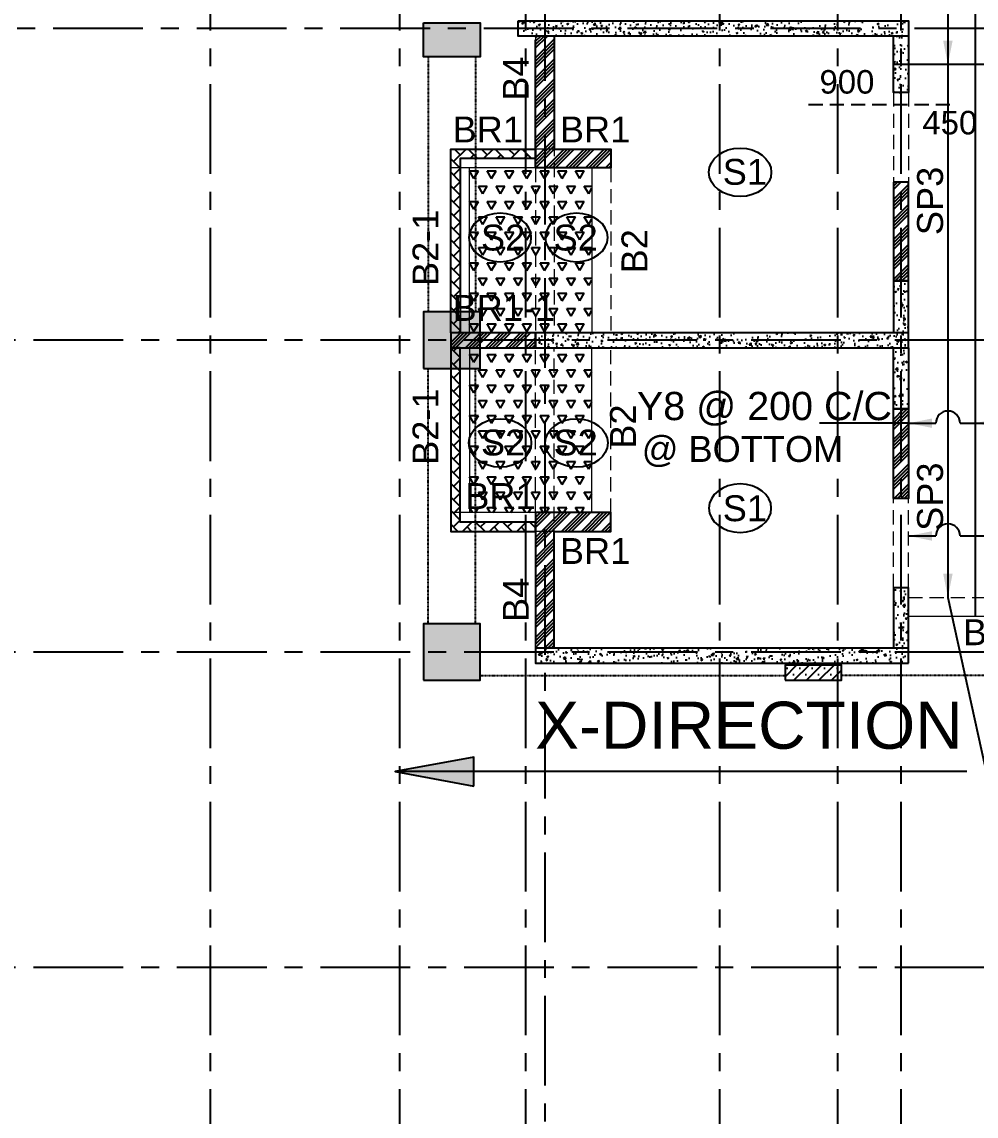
# Model space of a CAD drawing. Header units: inches. Extents: x -1898 to 127651, y -195120 to -109120.
# Drawn here: x 23325 to 33456, y -177431 to -165813 of the extents above; entities that cross this region are included whole.
import ezdxf

# ---------------------------------------------------------------- set-up
doc = ezdxf.new("R2010")
doc.units = ezdxf.units.IN
doc.header["$MEASUREMENT"] = 0
for name, pattern in [('CENTER', [50.8, 31.75, -6.35, 6.35, -6.35]), ('DASHED2', [9.525, 6.35, -3.175]), ('Hidden', [3, 2, -1])]:
    doc.linetypes.add(name, pattern=pattern)
for name, color, linetype in [('160 R.C. WALL HAT', 8, 'Continuous'), ('160 R.C.WALL', 6, 'Continuous'), ('2', 5, 'Continuous'), ('5', 2, 'Continuous'), ('AR-Column', 40, 'Continuous'), ('AR-Hidden', 251, 'DASHED2'), ('BAL. PARAPET WALL', 4, 'Continuous'), ('BEAM TEXT', 4, 'Continuous'), ('DIM', 251, 'Continuous'), ('GRID', 8, 'CENTER'), ('NON S.WALL HATCH', 8, 'Continuous'), ('NON STRUC R.C.WALL', 6, 'Continuous'), ('NON.STRUC.R.C.WALLS', 1, 'Continuous'), ('PARAPET WALL', 4, 'Continuous'), ('SLAB ARROW', 5, 'Continuous'), ('SLAB DIS', 32, 'Continuous'), ('SPANRAL BEAM', 3, 'Continuous'), ('SUNKEN', 8, 'Continuous')]:
    doc.layers.add(name, color=color, linetype=linetype)
for name, color, linetype, lineweight in [('BEAMS', 3, 'Continuous', 0), ('SLAB CIR', 1, 'Continuous', 25), ('SLAB REIN', 31, 'Continuous', 0), ('SLAB TXT', 3, 'Continuous', 0), ('TEXT1', 3, 'Continuous', 20)]:
    doc.layers.add(name, color=color, linetype=linetype, lineweight=lineweight)
doc.styles.add('T 200', font='sanss___.ttf')
doc.styles.add('T200', font='sanss___.ttf', dxfattribs={"height": 275})
doc.styles.add('T300', font='sanss___.ttf', dxfattribs={"height": 350})
pattern_1 = [(45, (2346260.05, -275504.5), (-106.066017, 106.066017), []), (45, (2346295.4, -275504.5), (-106.066017, 106.066017), []), (45, (2346330.76, -275504.5), (-106.066017, 106.066017), []), (45, (2346366.12, -275504.5), (-106.066017, 106.066017), [])]
pattern_2 = [(60, (2301842.9, -380682.11), (-93.75, 162.379763), [93.75, -93.75]), (120, (2301842.9, -380682.11), (-187.5, 1e-07), [93.75, -93.75]), (0, (2301796.02, -380600.92), (93.75, 162.379763), [93.75, -93.75])]
pattern_3 = [(50, (2207006.52, 66482.34), (179.315046, -15.688034), [18.75, -206.25]), (355, (2207006.52, 66482.34), (-34.687833, 188.048033), [15, -165]), (100.4514445, (2207021.47, 66481.03), (144.627212, 172.359998), [15.935048, -175.285528]), (46.1842, (2207006.52, 66532.34), (266.810333, -41.37982), [28.125, -309.375]), (96.635635, (2207028.76, 66528.9), (233.665486, 243.52965), [23.902586, -262.92844]), (351.184164, (2207006.52, 66532.34), (233.665486, 243.52965), [22.5, -247.5]), (21, (2207031.52, 66519.84), (149.226763, -100.654723), [18.75, -206.25]), (326, (2207031.52, 66519.84), (60.828833, 181.287511), [15, -165]), (71.451445, (2207043.96, 66511.45), (210.055594, 80.632788), [15.935047, -175.285528]), (37.5, (2207006.524, 66482.34), (3.0399638, 83.2234635), [0, -163, 0, -167.5, 0, -165.625]), (7.5, (2207006.52, 66482.34), (65.7673844, 98.602928), [0, -95.5, 0, -159.25, 0, -63.125]), (327.5, (2206950.774, 66482.34), (133.455609, -5.638718), [0, -62.5, 0, -195, 0, -258.75]), (317.5, (2206925.77, 66482.34), (145.7965423, 25.0262456), [0, -81.25, 0, -129.5, 0, -183.75])]
pattern_4 = [(50, (2184721.52, 77472.34), (179.315046, -15.688034), [18.75, -206.25]), (355, (2184721.52, 77472.34), (-34.687833, 188.048033), [15, -165]), (100.4514445, (2184736.47, 77471.03), (144.627212, 172.359998), [15.935048, -175.285528]), (46.1842, (2184721.52, 77522.34), (266.810333, -41.37982), [28.125, -309.375]), (96.635635, (2184743.76, 77518.9), (233.665486, 243.52965), [23.902586, -262.92844]), (351.184164, (2184721.52, 77522.34), (233.665486, 243.52965), [22.5, -247.5]), (21, (2184746.52, 77509.84), (149.226763, -100.654723), [18.75, -206.25]), (326, (2184746.52, 77509.84), (60.828833, 181.287511), [15, -165]), (71.451445, (2184758.96, 77501.45), (210.055594, 80.632788), [15.935047, -175.285528]), (37.5, (2184721.524, 77472.34), (3.0399638, 83.2234635), [0, -163, 0, -167.5, 0, -165.625]), (7.5, (2184721.52, 77472.34), (65.7673844, 98.602928), [0, -95.5, 0, -159.25, 0, -63.125]), (327.5, (2184665.774, 77472.34), (133.455609, -5.638718), [0, -62.5, 0, -195, 0, -258.75]), (317.5, (2184640.77, 77472.34), (145.7965423, 25.0262456), [0, -81.25, 0, -129.5, 0, -183.75])]
pattern_5 = [(45, (-131825.64, 75915.45), (-66.29126, 66.29126), []), (45, (-131759.35, 75915.45), (-66.29126, 66.29126), [0, -93.75])]

# ---------------------------------------------------------------- blocks, each defined once
blk = doc.blocks.new('A$C02A55DAE')
at = {"layer": 'NON S.WALL HATCH'}
h = blk.add_hatch(dxfattribs=at)
h.set_pattern_fill('SACNCR', color=256, scale=1000)
h.set_pattern_definition(pattern_5)
h.paths.add_polyline_path([(22427, -18480), (23027, -18480), (23027, -17880), (22427, -17880)])
h.paths.add_polyline_path([(22427, -15170), (23027, -15170), (23027, -14570), (22427, -14570)])
h.paths.add_polyline_path([(22427, -11500), (23027, -11500), (23027, -11860), (22427, -11860)])
h.paths.add_polyline_path([(34483, -18480), (33883, -18480), (33883, -17880), (34483, -17880)])
h.paths.add_polyline_path([(34483, -11260), (33883, -11260), (33883, -11860), (34483, -11860)])
edge = h.paths.add_edge_path()
edge.add_line((34435, -11860), (34435, -14570))
h = blk.add_hatch(dxfattribs=at)
h.set_pattern_fill('SACNCR', color=256, scale=1000)
h.set_pattern_definition(pattern_5)
h.paths.add_polyline_path([(26265, -18480), (26865, -18480), (26865, -18320), (26265, -18320)])
at = {"layer": 'AR-Column', "color": 4, "elevation": -29}
for points in [[(22427, -11500), (23027, -11500), (23027, -11860), (22427, -11860)], [(22427, -15170), (23027, -15170), (23027, -14570), (22427, -14570)], [(22427, -18480), (23027, -18480), (23027, -17880), (22427, -17880)], [(26265, -18480), (26865, -18480), (26865, -18320), (26265, -18320)]]:
    blk.add_lwpolyline(points, close=True, dxfattribs=at)
at = {"layer": 'AR-Hidden', "ltscale": 0.009}
for p, q in [((22475, -11860, -29), (22475, -14570, -29)), ((22980, -11860, -29), (22980, -14570, -29)), ((22475, -17880, -29), (22475, -15170, -29)), ((22980, -17880, -29), (22980, -15170, -29)), ((23027, -18430, -29), (26265, -18430, -29)), ((30102, -18430, -29), (26865, -18430, -29))]:
    blk.add_line(p, q, dxfattribs=at)

msp = doc.modelspace()

# ---------------------------------------------------------------- hatches: boundary and pattern name
at = {"layer": '160 R.C. WALL HAT'}
h = msp.add_hatch(dxfattribs=at)
h.set_pattern_fill('AR-CONC', color=256, scale=25)
h.set_pattern_definition([(50, (2207721.52, 69792.34), (179.315046, -15.688034), [18.75, -206.25]), (355, (2207721.52, 69792.34), (-34.687833, 188.048033), [15, -165]), (100.4514445, (2207736.47, 69791.03), (144.627212, 172.359998), [15.935048, -175.285528]), (46.1842, (2207721.52, 69842.34), (266.810333, -41.37982), [28.125, -309.375]), (96.635635, (2207743.76, 69838.9), (233.665486, 243.52965), [23.902586, -262.92844]), (351.184164, (2207721.52, 69842.34), (233.665486, 243.52965), [22.5, -247.5]), (21, (2207746.52, 69829.84), (149.226763, -100.654723), [18.75, -206.25]), (326, (2207746.52, 69829.84), (60.828833, 181.287511), [15, -165]), (71.451445, (2207758.96, 69821.45), (210.055594, 80.632788), [15.935047, -175.285528]), (37.5, (2207721.524, 69792.34), (3.0399638, 83.2234635), [0, -163, 0, -167.5, 0, -165.625]), (7.5, (2207721.52, 69792.34), (65.7673844, 98.602928), [0, -95.5, 0, -159.25, 0, -63.125]), (327.5, (2207665.774, 69792.34), (133.455609, -5.638718), [0, -62.5, 0, -195, 0, -258.75]), (317.5, (2207640.77, 69792.34), (145.7965423, 25.0262456), [0, -81.25, 0, -129.5, 0, -183.75])])
h.paths.add_polyline_path([(28592.4, -165803.5), (32737.4, -165803.5), (32737.4, -165963.5), (28592.4, -165963.5)])
h = msp.add_hatch(dxfattribs=at)
h.set_pattern_fill('AR-CONC', color=256, scale=25)
h.set_pattern_definition([(50, (2211706.52, 69192.34), (179.315046, -15.688034), [18.75, -206.25]), (355, (2211706.52, 69192.34), (-34.687833, 188.048033), [15, -165]), (100.4514445, (2211721.47, 69191.03), (144.627212, 172.359998), [15.935048, -175.285528]), (46.1842, (2211706.52, 69242.34), (266.810333, -41.37982), [28.125, -309.375]), (96.635635, (2211728.76, 69238.9), (233.665486, 243.52965), [23.902586, -262.92844]), (351.184164, (2211706.52, 69242.34), (233.665486, 243.52965), [22.5, -247.5]), (21, (2211731.52, 69229.84), (149.226763, -100.654723), [18.75, -206.25]), (326, (2211731.52, 69229.84), (60.828833, 181.287511), [15, -165]), (71.451445, (2211743.96, 69221.45), (210.055594, 80.632788), [15.935047, -175.285528]), (37.5, (2211706.524, 69192.34), (3.0399638, 83.2234635), [0, -163, 0, -167.5, 0, -165.625]), (7.5, (2211706.52, 69192.34), (65.7673844, 98.602928), [0, -95.5, 0, -159.25, 0, -63.125]), (327.5, (2211650.774, 69192.34), (133.455609, -5.638718), [0, -62.5, 0, -195, 0, -258.75]), (317.5, (2211625.77, 69192.34), (145.7965423, 25.0262456), [0, -81.25, 0, -129.5, 0, -183.75])])
h.paths.add_polyline_path([(32737.4, -165963.5), (32577.4, -165963.5), (32577.4, -166563.5), (32737.4, -166563.5)])
h = msp.add_hatch(dxfattribs=at)
h.set_pattern_fill('AR-CONC', color=256, scale=25)
h.set_pattern_definition(pattern_4)
h.paths.add_polyline_path([(32577.4, -168583.5), (32737.4, -168583.5), (32737.4, -169113.5), (32577.4, -169113.5)])
h = msp.add_hatch(dxfattribs=at)
h.set_pattern_fill('AR-CONC', color=256, scale=25)
h.set_pattern_definition(pattern_3)
h.paths.add_polyline_path([(32737.4, -169273.5), (32737.4, -169113.5), (28777.4, -169113.5), (28777.4, -169273.5)])
h = msp.add_hatch(dxfattribs=at)
h.set_pattern_fill('AR-CONC', color=256, scale=25)
h.set_pattern_definition(pattern_4)
h.paths.add_polyline_path([(32577.4, -169923.5), (32737.4, -169923.5), (32737.4, -169273.5), (32577.4, -169273.5)])
h = msp.add_hatch(dxfattribs=at)
h.set_pattern_fill('AR-CONC', color=256, scale=25)
h.set_pattern_definition(pattern_3)
h.paths.add_polyline_path([(32737.4, -171823.5), (32577.4, -171823.5), (32577.4, -172463.5), (32737.4, -172463.5)])
h = msp.add_hatch(dxfattribs=at)
h.set_pattern_fill('AR-CONC', color=256, scale=25)
h.set_pattern_definition(pattern_3)
h.paths.add_polyline_path([(32737.4, -172623.5), (32737.4, -172463.5), (28777.4, -172463.5), (28777.4, -172623.5)])
at = {"layer": '2'}
msp.add_hatch(color=1, dxfattribs=at).paths.add_polyline_path([(28123.5, -173927), (28123.5, -173620.1), (27288.8, -173773.5)])
at = {"layer": 'BAL. PARAPET WALL'}
h = msp.add_hatch(dxfattribs=at)
h.set_pattern_fill('AR-HBONE', color=256, style=0)
h.set_pattern_definition([(45, (-2097180.89, 327407.85), (1e-14, 143.684098), [304.8, -101.6]), (135, (-2097109.05, 327479.7), (1e-14, 143.684098), [304.8, -101.6])])
h.paths.add_polyline_path([(27977.4, -169113.5), (27877.4, -169113.5), (27877.4, -167163.5), (28777.4, -167163.5), (28777.4, -167263.5), (27977.4, -167263.5)])
h = msp.add_hatch(dxfattribs=at)
h.set_pattern_fill('AR-HBONE', color=256, style=0)
h.set_pattern_definition([(45, (-2097180.89, 327407.85), (1e-14, 143.684098), [304.8, -101.6]), (135, (-2097109.05, 327479.7), (1e-14, 143.684098), [304.8, -101.6])])
h.paths.add_polyline_path([(27977.4, -169273.5), (27877.4, -169273.5), (27877.4, -171223.5), (28777.4, -171223.5), (28777.4, -171123.5), (27977.4, -171123.5)])
at = {"layer": 'NON STRUC R.C.WALL'}
h = msp.add_hatch(dxfattribs=at)
h.set_pattern_fill('ANSI34', color=1, scale=200)
h.set_pattern_definition(pattern_1)
h.paths.add_polyline_path([(28977.4, -165963.5), (28777.4, -165963.5), (28777.4, -167363.5), (29577.4, -167363.5), (29577.4, -167163.5), (28977.4, -167163.5)])
h = msp.add_hatch(dxfattribs=at)
h.set_pattern_fill('ANSI34', color=1, scale=200)
h.set_pattern_definition(pattern_1)
h.paths.add_polyline_path([(32577.4, -167513.5), (32577.4, -168563.5), (32737.4, -168563.5), (32737.4, -167513.5)])
h = msp.add_hatch(dxfattribs=at)
h.set_pattern_fill('ANSI34', color=1, scale=200)
h.set_pattern_definition(pattern_1)
h.paths.add_polyline_path([(28777.4, -169273.5), (28777.4, -169113.5), (27877.4, -169113.5), (27877.4, -169273.5)])
h = msp.add_hatch(dxfattribs=at)
h.set_pattern_fill('ANSI34', color=1, scale=200)
h.set_pattern_definition(pattern_1)
h.paths.add_polyline_path([(32577.4, -170873.5), (32577.4, -169923.5), (32737.4, -169923.5), (32737.4, -170873.5)])
h = msp.add_hatch(dxfattribs=at)
h.set_pattern_fill('ANSI34', color=1, scale=200)
h.set_pattern_definition(pattern_1)
h.paths.add_polyline_path([(28977.4, -172463.5), (28777.4, -172463.5), (28777.4, -171023.5), (29577.4, -171023.5), (29577.4, -171223.5), (28977.4, -171223.5)])
at = {"layer": 'SUNKEN'}
h = msp.add_hatch(dxfattribs=at)
h.set_pattern_fill('TRIANG', color=256, scale=500)
h.set_pattern_definition(pattern_2)
h.paths.add_polyline_path([(28077.4, -167363.5), (29377.4, -167363.5), (29377.4, -169113.5), (28077.4, -169113.5)])
h = msp.add_hatch(dxfattribs=at)
h.set_pattern_fill('TRIANG', color=256, scale=500)
h.set_pattern_definition(pattern_2)
h.paths.add_polyline_path([(28077.4, -171023.5), (29377.4, -171023.5), (29377.4, -169273.5), (28077.4, -169273.5)])

# ---------------------------------------------------------------- linework, layer by layer
at = {"layer": '160 R.C.WALL', "elevation": 14.7}
for points in [[(28592.4, -165803.5), (32737.4, -165803.5), (32737.4, -165963.5), (28592.4, -165963.5)], [(32737.4, -169273.5), (32737.4, -169113.5), (28777.4, -169113.5), (28777.4, -169273.5)], [(32737.4, -172623.5), (32737.4, -172463.5), (28777.4, -172463.5), (28777.4, -172623.5)]]:
    msp.add_lwpolyline(points, close=True, dxfattribs=at)
for points in [[(32737.4, -165963.5), (32737.4, -166563.5), (32577.4, -166563.5), (32577.4, -165963.5)], [(32737.4, -169113.5), (32737.4, -168563.5), (32577.4, -168563.5), (32577.4, -169113.5)], [(32737.4, -169273.5), (32737.4, -169923.5), (32577.4, -169923.5), (32577.4, -169273.5)], [(32737.4, -172463.5), (32737.4, -171823.5), (32577.4, -171823.5), (32577.4, -172463.5)]]:
    msp.add_lwpolyline(points, dxfattribs=at)
at = {"layer": '2', "color": 1}
msp.add_line((33356.8, -173773.5), (27288.8, -173773.5), dxfattribs=at)
msp.add_lwpolyline([(28123.5, -173927), (28123.5, -173620.1), (27288.8, -173773.5), (28123.5, -173927)], dxfattribs=at)
at = {"layer": '2', "color": 7}
for points in [[(33106, -166013.5, 14.7), (33156, -166263.5, 14.7), (33206, -166013.5, 14.7)], [(32987.4, -170024, 14.7), (32737.4, -170074, 14.7), (32987.4, -170124, 14.7)], [(33694, -170024, 14.7), (33444, -170074, 14.7), (33694, -170124, 14.7)], [(32987.4, -171221.5, 14.7), (32737.4, -171271.5, 14.7), (32987.4, -171321.5, 14.7)], [(33106, -171673.5, 14.7), (33156, -171923.5, 14.7), (33206, -171673.5, 14.7)]]:
    msp.add_solid(points, dxfattribs=at)
at = {"layer": '5'}
for p, q in [((33444, -160083.5, 14.7), (33444, -172123.5, 14.7)), ((32577.4, -166263.5, 14.7), (34697.4, -166263.5, 14.7))]:
    msp.add_line(p, q, dxfattribs=at)
at = {"layer": '5', "linetype": 'Hidden', "ltscale": 75}
msp.add_line((31677.4, -166691.2, 14.7), (33187.4, -166691.2, 14.7), dxfattribs=at)
at = {"layer": 'BAL. PARAPET WALL', "elevation": 14.7}
for points in [[(27977.4, -169113.5), (27877.4, -169113.5), (27877.4, -167163.5), (28777.4, -167163.5), (28777.4, -167263.5), (27977.4, -167263.5), (27977.4, -169113.5)], [(27977.4, -169273.5), (27877.4, -169273.5), (27877.4, -171223.5), (28777.4, -171223.5), (28777.4, -171123.5), (27977.4, -171123.5), (27977.4, -169273.5)]]:
    msp.add_lwpolyline(points, dxfattribs=at)
at = {"layer": 'BEAMS', "color": 4, "linetype": 'Continuous', "ltscale": 0.01}
for p, q in [((28777.4, -165963.5, 14.7), (28777.4, -167363.5, 14.7)), ((29577.4, -167163.5, 14.7), (27877.4, -167163.5, 14.7)), ((27877.4, -169113.5, 14.7), (27877.4, -167163.5, 14.7)), ((29577.4, -167363.5, 14.7), (27877.4, -167363.5, 14.7)), ((28077.4, -169113.5, 14.7), (28077.4, -167363.5, 14.7)), ((29377.4, -167363.5, 14.7), (29377.4, -169113.5, 14.7)), ((27877.4, -169273.5, 14.7), (27877.4, -171223.5, 14.7)), ((28077.4, -169273.5, 14.7), (28077.4, -171023.5, 14.7)), ((29377.4, -171023.5, 14.7), (29377.4, -169273.5, 14.7)), ((29577.4, -171023.5, 14.7), (27877.4, -171023.5, 14.7)), ((28777.4, -172463.5, 14.7), (28777.4, -171023.5, 14.7)), ((29577.4, -171223.5, 14.7), (27877.4, -171223.5, 14.7)), ((32737.4, -172123.5, 14.7), (34537.4, -172123.5, 14.7))]:
    msp.add_line(p, q, dxfattribs=at)
at = {"layer": 'BEAMS', "linetype": 'Hidden', "ltscale": 75}
for p, q in [((28977.4, -165963.5, 14.7), (28977.4, -169113.5, 14.7)), ((32577.4, -166563.5, 14.7), (32577.4, -168563.5, 14.7)), ((32737.4, -166563.5, 14.7), (32737.4, -168563.5, 14.7)), ((28777.4, -167363.5, 14.7), (28777.4, -169113.5, 14.7)), ((29577.4, -167363.5, 14.7), (29577.4, -169113.5, 14.7)), ((28777.4, -171023.5, 14.7), (28777.4, -169273.5, 14.7)), ((28977.4, -172463.5, 14.7), (28977.4, -169273.5, 14.7)), ((29577.4, -171023.5, 14.7), (29577.4, -169273.5, 14.7)), ((32577.4, -171823.5, 14.7), (32577.4, -169923.5, 14.7)), ((32737.4, -171823.5, 14.7), (32737.4, -169923.5, 14.7)), ((32737.4, -171923.5, 14.7), (34537.4, -171923.5, 14.7))]:
    msp.add_line(p, q, dxfattribs=at)
at = {"layer": 'GRID', "ltscale": 30}
for p, q in [((25322.4, -146663.3, 14.7), (25322.4, -178683.9, 14.7)), ((27332.4, -146663.3, 14.7), (27332.4, -178683.9, 14.7)), ((28672.4, -146663.3, 14.7), (28672.4, -178683.9, 14.7)), ((30732.6, -146663.3, 14.7), (30732.6, -178683.9, 14.7)), ((31982.4, -146663.3, 14.7), (31982.4, -178683.9, 14.7)), ((32657.4, -146663.3, 14.7), (32657.4, -178683.9, 14.7)), ((28877.4, -147198.6, 14.7), (28877.4, -178683.9, 14.7)), ((87093.8, -165883.5, 14.7), (739.5, -165883.5, 14.7)), ((86883.8, -169193.5, 14.7), (739.5, -169193.5, 14.7)), ((86883.8, -172503.5, 14.7), (739.5, -172503.5, 14.7)), ((86883.8, -175853.5, 14.7), (739.5, -175853.5, 14.7))]:
    msp.add_line(p, q, dxfattribs=at)
at = {"layer": 'NON.STRUC.R.C.WALLS', "elevation": 14.7}
for points in [[(28977.4, -165963.5), (28977.4, -167163.5), (29577.4, -167163.5), (29577.4, -167363.5), (28777.4, -167363.5), (28777.4, -166003.5)], [(28977.4, -172463.5), (28977.4, -171223.5), (29577.4, -171223.5), (29577.4, -171023.5), (28777.4, -171023.5), (28777.4, -172423.5)]]:
    msp.add_lwpolyline(points, dxfattribs=at)
for points in [[(32577.4, -167513.5), (32577.4, -168563.5), (32737.4, -168563.5), (32737.4, -167513.5)], [(28777.4, -169273.5), (28777.4, -169113.5), (27877.4, -169113.5), (27877.4, -169273.5)], [(32577.4, -170873.5), (32577.4, -169923.5), (32737.4, -169923.5), (32737.4, -170873.5)]]:
    msp.add_lwpolyline(points, close=True, dxfattribs=at)
at = {"layer": 'PARAPET WALL'}
for p, q in [((29577.4, -167163.5, 14.7), (29577.4, -167363.5, 14.7)), ((29577.4, -171223.5, 14.7), (29577.4, -171023.5, 14.7))]:
    msp.add_line(p, q, dxfattribs=at)
at = {"layer": 'SLAB ARROW'}
for p, q in [((33156, -160283.5, 14.7), (33156, -171923.5, 14.7)), ((32737.4, -170074, 14.7), (31792, -170074, 14.7)), ((32737.4, -170074, 14.7), (33027.1, -170074, 14.7)), ((33284.9, -170074, 14.7), (33982.1, -170074, 14.7)), ((32737.4, -171271.5, 14.7), (33027.1, -171271.5, 14.7)), ((33284.9, -171271.5, 14.7), (33982.1, -171271.5, 14.7))]:
    msp.add_line(p, q, dxfattribs=at)
at = {"layer": 'SLAB ARROW', "elevation": 14.7}
msp.add_lwpolyline([(33156, -171923.5), (33762, -174677), (34855.5, -174677)], dxfattribs=at)
at = {"layer": 'SLAB ARROW'}
for centre in [(33156, -170074, 14.7), (33156, -171271.5, 14.7)]:
    msp.add_arc(centre, 128.9, 360, 180, dxfattribs=at)
at = {"layer": 'SLAB CIR'}
for centre in [(30950.2, -167410.2, -0.7), (28402.5, -170284.1, -0.7), (29213, -170284.1, -0.7)]:
    msp.add_ellipse(centre, major_axis=(331, 0), ratio=0.77685, dxfattribs=at)
at = {"layer": 'SLAB CIR', "extrusion": (0, 0, -1)}
for centre in [(28402.5, -168102.9, -0.7), (29213, -168102.9, -0.7), (30950.2, -170976.7, -0.7)]:
    msp.add_ellipse(centre, major_axis=(331, 0), ratio=0.77685, dxfattribs=at)

# ---------------------------------------------------------------- block references
at = {"layer": 'DIM', "color": 1}
msp.add_blockref('A$C02A55DAE', (5162.4, -154323.5, 29.5), dxfattribs=at)

# ---------------------------------------------------------------- texts
at = {"layer": 'BEAM TEXT', "style": 'T300'}
for s, p in [('B4', (28706.2, -166650.4)), ('B2-1', (27747.4, -168618.1)), ('B2', (29965.6, -168483.9)), ('B2-1', (27747.4, -170516.9)), ('B2', (29844.1, -170345.2)), ('B4', (28706.2, -172185.2))]:
    msp.add_text(s, height=275, rotation=90, dxfattribs=at).set_placement(p)
for s, p in [('BR1', (27897.3, -167093.3)), ('BR1', (29036.9, -167093.3)), ('BR1-1', (27897.3, -168988)), ('BR1', (28032, -170985.6)), ('BR1', (29036.9, -171568.7)), ('B1-3', (33315.4, -172431.2))]:
    msp.add_text(s, height=275, dxfattribs=at).set_placement(p)
at = {"layer": 'SLAB DIS', "style": 'T200'}
for s, p in [('900', (31793, -166575)), ('450', (32885, -167008))]:
    msp.add_text(s, height=250, dxfattribs=at).set_placement(p)
at = {"layer": 'SLAB REIN', "color": 3, "style": 'T200'}
msp.add_text('Y8 @ 200 C/C', height=300, dxfattribs=at).set_placement((29854.5, -170041.8))
at = {"layer": 'SLAB REIN', "color": 30, "style": 'T200'}
msp.add_text('@ BOTTOM', height=275, dxfattribs=at).set_placement((29905.5, -170485.5))
at = {"layer": 'SLAB TXT', "style": 'T300'}
for s, p in [('S1', (30765.4, -167543.1)), ('S2', (28198.9, -168240.9)), ('S2', (28969.4, -168240.9)), ('S2', (28198.9, -170417)), ('S2', (28969.4, -170417)), ('S1', (30765.4, -171114.7))]:
    msp.add_text(s, height=275, dxfattribs=at).set_placement(p)
at = {"layer": 'SPANRAL BEAM', "style": 'T300'}
for p in [(33103.8, -168077.7), (33103.8, -171217.7)]:
    msp.add_text('SP3', height=275, rotation=90, dxfattribs=at).set_placement(p)
at = {"layer": 'TEXT1', "color": 4, "style": 'T 200'}
msp.add_text('X-DIRECTION', height=500, dxfattribs=at).set_placement((28774, -173530.8))

doc.saveas('drawing.dxf')
